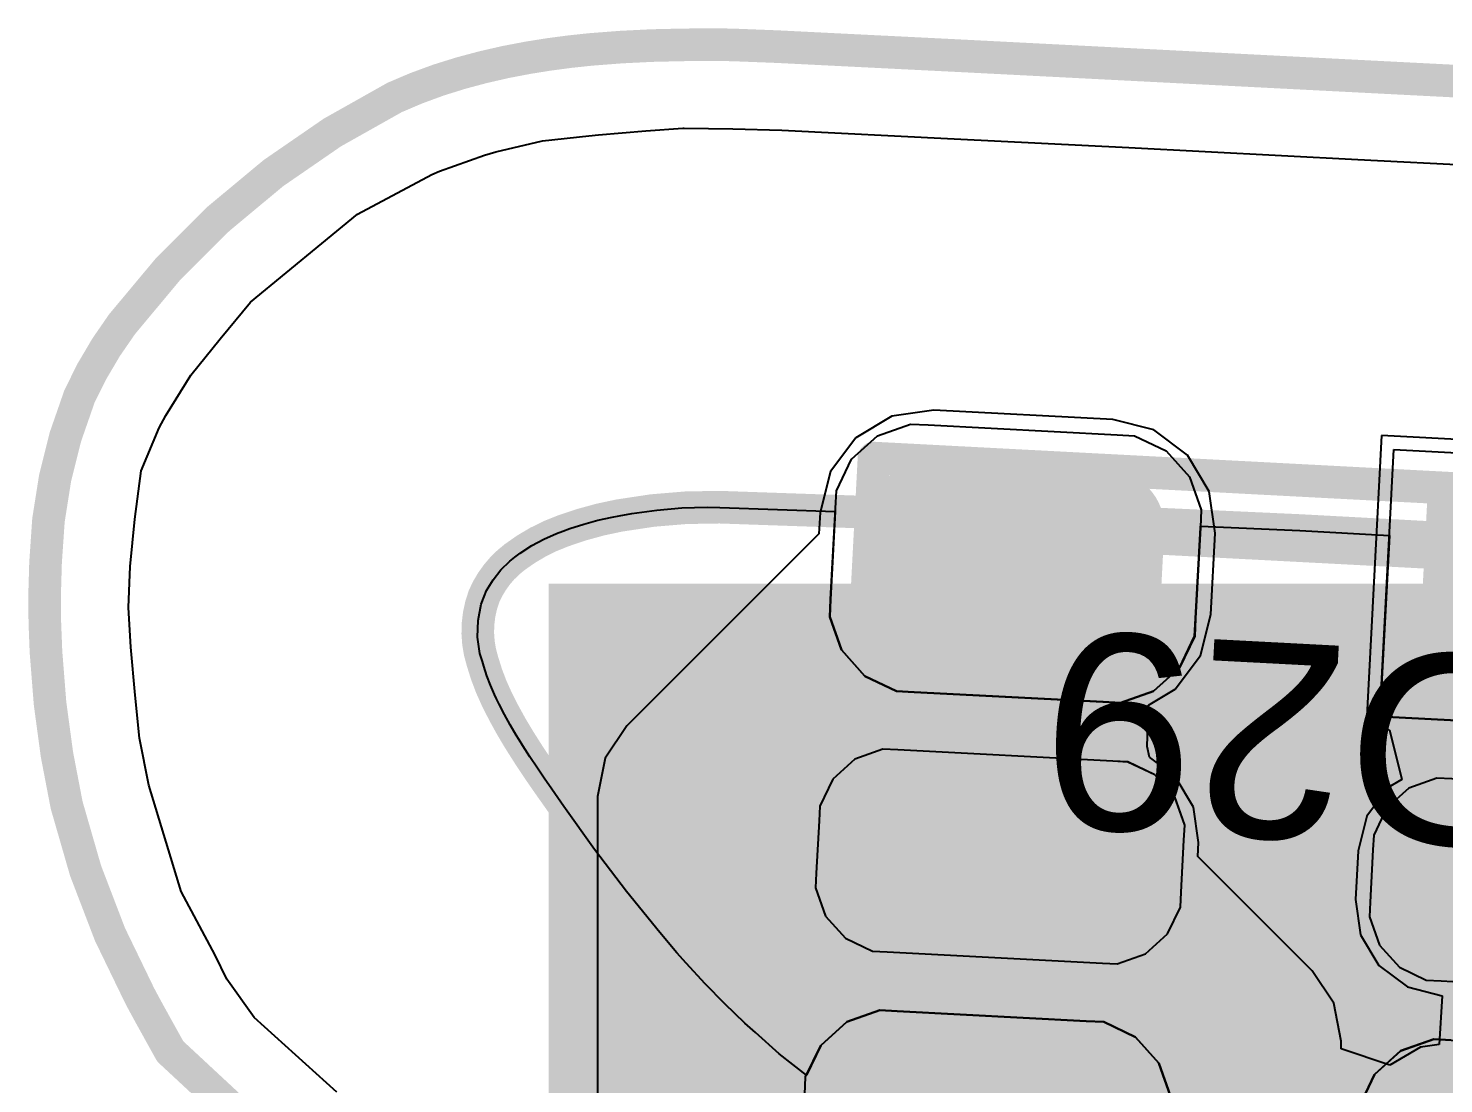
# Model space of a CAD drawing. Header units: inches. Extents: x -52 to 109, y 0 to 35.
# Drawn here: x 32.529 to 36.867, y 20.005 to 23.242 of the extents above; entities that cross this region are included whole.
import ezdxf

# ---------------------------------------------------------------- set-up
doc = ezdxf.new("R2010")
doc.units = ezdxf.units.IN
for name, color, linetype in [('Bottom Layer', 5, 'Continuous'), ('Bottom Solder', 6, 'Continuous'), ('Keep-Out Layer', 6, 'Continuous'), ('Mechanical 1', 6, 'Continuous'), ('Mechanical 4', 56, 'Continuous'), ('Top Component Outline', 56, 'Continuous'), ('Top Courtyard', 56, 'Continuous'), ('Top Layer', 1, 'Continuous'), ('Top Overlay', 2, 'Continuous'), ('Top Paste', 8, 'Continuous'), ('Top Solder', 216, 'Continuous')]:
    doc.layers.add(name, color=color, linetype=linetype)
doc.styles.add('Arial', font='', dxfattribs={"height": 0.2})
doc.styles.get('Arial').set_extended_font_data('Arial')

# ---------------------------------------------------------------- blocks, each defined once
blk = doc.blocks.new('APA_RGB_LED_2020_416')
at = {"layer": 'Top Layer'}
h = blk.add_hatch(color=1, dxfattribs=at)
edge = h.paths.add_edge_path()
edge.add_arc((-1.125, 1.025), 0.125, 90, 180)
edge.add_line((-1.25, 1.025), (-1.25, 0.775))
edge.add_arc((-1.125, 0.775), 0.125, 180, 270)
edge.add_line((-1.125, 0.65), (-0.575, 0.65))
edge.add_arc((-0.575, 0.775), 0.125, 270, 360)
edge.add_line((-0.45, 0.775), (-0.45, 1.025))
edge.add_arc((-0.575, 1.025), 0.125, 0, 90)
edge.add_line((-0.575, 1.15), (-1.125, 1.15))
h = blk.add_hatch(color=1, dxfattribs=at)
edge = h.paths.add_edge_path()
edge.add_arc((0.575, 1.025), 0.125, 90, 180)
edge.add_line((0.45, 1.025), (0.45, 0.775))
edge.add_arc((0.575, 0.775), 0.125, 180, 270)
edge.add_line((0.575, 0.65), (1.125, 0.65))
edge.add_arc((1.125, 0.775), 0.125, 270, 360)
edge.add_line((1.25, 0.775), (1.25, 1.025))
edge.add_arc((1.125, 1.025), 0.125, 0, 90)
edge.add_line((1.125, 1.15), (0.575, 1.15))
h = blk.add_hatch(color=1, dxfattribs=at)
edge = h.paths.add_edge_path()
edge.add_arc((-1.175, 0.075), 0.075, 90, 180)
edge.add_line((-1.25, 0.075), (-1.25, -0.075))
edge.add_arc((-1.175, -0.075), 0.075, 180, 270)
edge.add_line((-1.175, -0.15), (-0.525, -0.15))
edge.add_arc((-0.525, -0.075), 0.075, 270, 360)
edge.add_line((-0.45, -0.075), (-0.45, 0.075))
edge.add_arc((-0.525, 0.075), 0.075, 0, 90)
edge.add_line((-0.525, 0.15), (-1.175, 0.15))
h = blk.add_hatch(color=1, dxfattribs=at)
edge = h.paths.add_edge_path()
edge.add_arc((0.525, 0.075), 0.075, 90, 180)
edge.add_line((0.45, 0.075), (0.45, -0.075))
edge.add_arc((0.525, -0.075), 0.075, 180, 270)
edge.add_line((0.525, -0.15), (1.175, -0.15))
edge.add_arc((1.175, -0.075), 0.075, 270, 360)
edge.add_line((1.25, -0.075), (1.25, 0.075))
edge.add_arc((1.175, 0.075), 0.075, 0, 90)
edge.add_line((1.175, 0.15), (0.525, 0.15))
blk.add_hatch(color=1, dxfattribs=at).paths.add_polyline_path([(-1.25, -0.65), (-0.45, -0.65), (-0.45, -1.15), (-1.25, -1.15)])
h = blk.add_hatch(color=1, dxfattribs=at)
edge = h.paths.add_edge_path()
edge.add_arc((0.575, -0.775), 0.125, 90, 180)
edge.add_line((0.45, -0.775), (0.45, -1.025))
edge.add_arc((0.575, -1.025), 0.125, 180, 270)
edge.add_line((0.575, -1.15), (1.125, -1.15))
edge.add_arc((1.125, -1.025), 0.125, 270, 360)
edge.add_line((1.25, -1.025), (1.25, -0.775))
edge.add_arc((1.125, -0.775), 0.125, 0, 90)
edge.add_line((1.125, -0.65), (0.575, -0.65))
at = {"layer": 'Top Paste'}
h = blk.add_hatch(color=8, dxfattribs=at)
edge = h.paths.add_edge_path()
edge.add_arc((-1.125, 1.025), 0.125, 90, 180)
edge.add_line((-1.25, 1.025), (-1.25, 0.775))
edge.add_arc((-1.125, 0.775), 0.125, 180, 270)
edge.add_line((-1.125, 0.65), (-0.575, 0.65))
edge.add_arc((-0.575, 0.775), 0.125, 270, 360)
edge.add_line((-0.45, 0.775), (-0.45, 1.025))
edge.add_arc((-0.575, 1.025), 0.125, 0, 90)
edge.add_line((-0.575, 1.15), (-1.125, 1.15))
h = blk.add_hatch(color=8, dxfattribs=at)
edge = h.paths.add_edge_path()
edge.add_arc((0.575, 1.025), 0.125, 90, 180)
edge.add_line((0.45, 1.025), (0.45, 0.775))
edge.add_arc((0.575, 0.775), 0.125, 180, 270)
edge.add_line((0.575, 0.65), (1.125, 0.65))
edge.add_arc((1.125, 0.775), 0.125, 270, 360)
edge.add_line((1.25, 0.775), (1.25, 1.025))
edge.add_arc((1.125, 1.025), 0.125, 0, 90)
edge.add_line((1.125, 1.15), (0.575, 1.15))
h = blk.add_hatch(color=8, dxfattribs=at)
edge = h.paths.add_edge_path()
edge.add_arc((-1.175, 0.075), 0.075, 90, 180)
edge.add_line((-1.25, 0.075), (-1.25, -0.075))
edge.add_arc((-1.175, -0.075), 0.075, 180, 270)
edge.add_line((-1.175, -0.15), (-0.525, -0.15))
edge.add_arc((-0.525, -0.075), 0.075, 270, 360)
edge.add_line((-0.45, -0.075), (-0.45, 0.075))
edge.add_arc((-0.525, 0.075), 0.075, 0, 90)
edge.add_line((-0.525, 0.15), (-1.175, 0.15))
h = blk.add_hatch(color=8, dxfattribs=at)
edge = h.paths.add_edge_path()
edge.add_arc((0.525, 0.075), 0.075, 90, 180)
edge.add_line((0.45, 0.075), (0.45, -0.075))
edge.add_arc((0.525, -0.075), 0.075, 180, 270)
edge.add_line((0.525, -0.15), (1.175, -0.15))
edge.add_arc((1.175, -0.075), 0.075, 270, 360)
edge.add_line((1.25, -0.075), (1.25, 0.075))
edge.add_arc((1.175, 0.075), 0.075, 0, 90)
edge.add_line((1.175, 0.15), (0.525, 0.15))
blk.add_hatch(color=8, dxfattribs=at).paths.add_polyline_path([(-1.25, -0.65), (-0.45, -0.65), (-0.45, -1.15), (-1.25, -1.15)])
h = blk.add_hatch(color=8, dxfattribs=at)
edge = h.paths.add_edge_path()
edge.add_arc((0.575, -0.775), 0.125, 90, 180)
edge.add_line((0.45, -0.775), (0.45, -1.025))
edge.add_arc((0.575, -1.025), 0.125, 180, 270)
edge.add_line((0.575, -1.15), (1.125, -1.15))
edge.add_arc((1.125, -1.025), 0.125, 270, 360)
edge.add_line((1.25, -1.025), (1.25, -0.775))
edge.add_arc((1.125, -0.775), 0.125, 0, 90)
edge.add_line((1.125, -0.65), (0.575, -0.65))
at = {"layer": 'Top Solder'}
h = blk.add_hatch(color=216, dxfattribs=at)
edge = h.paths.add_edge_path()
edge.add_arc((-1.125, 1.025), 0.175, 90, 180)
edge.add_line((-1.3, 1.025), (-1.3, 0.775))
edge.add_arc((-1.125, 0.775), 0.175, 180, 270)
edge.add_line((-1.125, 0.6), (-0.575, 0.6))
edge.add_arc((-0.575, 0.775), 0.175, 270, 360)
edge.add_line((-0.4, 0.775), (-0.4, 1.025))
edge.add_arc((-0.575, 1.025), 0.175, 0, 90)
edge.add_line((-0.575, 1.2), (-1.125, 1.2))
h = blk.add_hatch(color=216, dxfattribs=at)
edge = h.paths.add_edge_path()
edge.add_arc((0.575, 1.025), 0.175, 90, 180)
edge.add_line((0.4, 1.025), (0.4, 0.775))
edge.add_arc((0.575, 0.775), 0.175, 180, 270)
edge.add_line((0.575, 0.6), (1.125, 0.6))
edge.add_arc((1.125, 0.775), 0.175, 270, 360)
edge.add_line((1.3, 0.775), (1.3, 1.025))
edge.add_arc((1.125, 1.025), 0.175, 0, 90)
edge.add_line((1.125, 1.2), (0.575, 1.2))
h = blk.add_hatch(color=216, dxfattribs=at)
edge = h.paths.add_edge_path()
edge.add_arc((-1.175, 0.075), 0.125, 90, 180)
edge.add_line((-1.3, 0.075), (-1.3, -0.075))
edge.add_arc((-1.175, -0.075), 0.125, 180, 270)
edge.add_line((-1.175, -0.2), (-0.525, -0.2))
edge.add_arc((-0.525, -0.075), 0.125, 270, 360)
edge.add_line((-0.4, -0.075), (-0.4, 0.075))
edge.add_arc((-0.525, 0.075), 0.125, 0, 90)
edge.add_line((-0.525, 0.2), (-1.175, 0.2))
h = blk.add_hatch(color=216, dxfattribs=at)
edge = h.paths.add_edge_path()
edge.add_arc((0.525, 0.075), 0.125, 90, 180)
edge.add_line((0.4, 0.075), (0.4, -0.075))
edge.add_arc((0.525, -0.075), 0.125, 180, 270)
edge.add_line((0.525, -0.2), (1.175, -0.2))
edge.add_arc((1.175, -0.075), 0.125, 270, 360)
edge.add_line((1.3, -0.075), (1.3, 0.075))
edge.add_arc((1.175, 0.075), 0.125, 0, 90)
edge.add_line((1.175, 0.2), (0.525, 0.2))
blk.add_hatch(color=216, dxfattribs=at).paths.add_polyline_path([(-1.3, -0.6), (-0.4, -0.6), (-0.4, -1.2), (-1.3, -1.2)])
h = blk.add_hatch(color=216, dxfattribs=at)
edge = h.paths.add_edge_path()
edge.add_arc((0.575, -0.775), 0.175, 90, 180)
edge.add_line((0.4, -0.775), (0.4, -1.025))
edge.add_arc((0.575, -1.025), 0.175, 180, 270)
edge.add_line((0.575, -1.2), (1.125, -1.2))
edge.add_arc((1.125, -1.025), 0.175, 270, 360)
edge.add_line((1.3, -1.025), (1.3, -0.775))
edge.add_arc((1.125, -0.775), 0.175, 0, 90)
edge.add_line((1.125, -0.6), (0.575, -0.6))
at = {"layer": 'Top Component Outline'}
for points in [[(1, 1, 0.1, 0.1, 0), (-1, 1, 0.1, 0.1, 0)], [(-1, 1, 0.1, 0.1, 0), (-1, -1, 0.1, 0.1, 0)], [(1, 1, 0.1, 0.1, 0), (1, -1, 0.1, 0.1, 0)], [(1, -1, 0.1, 0.1, 0), (-1, -1, 0.1, 0.1, 0)]]:
    blk.add_lwpolyline(points, format="xyseb", dxfattribs=at)
for points in [[(-1.025, 1, 0.05, 0.05, 1), (-0.975, 1, 0.05, 0.05, 1)], [(-1.025, 1, 0.05, 0.05, 1), (-0.975, 1, 0.05, 0.05, 1)], [(0.975, 1, 0.05, 0.05, 1), (1.025, 1, 0.05, 0.05, 1)], [(0.975, 1, 0.05, 0.05, 1), (1.025, 1, 0.05, 0.05, 1)], [(-1.025, -1, 0.05, 0.05, 1), (-0.975, -1, 0.05, 0.05, 1)], [(-1.025, -1, 0.05, 0.05, 1), (-0.975, -1, 0.05, 0.05, 1)], [(0.975, -1, 0.05, 0.05, 1), (1.025, -1, 0.05, 0.05, 1)], [(0.975, -1, 0.05, 0.05, 1), (1.025, -1, 0.05, 0.05, 1)]]:
    blk.add_lwpolyline(points, format="xyseb", close=True, dxfattribs=at)
at = {"layer": 'Top Courtyard'}
for points in [[(-1.3, 1.2, 0.1, 0.1, 0), (-1.3, -1.2, 0.1, 0.1, 0)], [(1.3, 1.2, 0.1, 0.1, 0), (-1.3, 1.2, 0.1, 0.1, 0)], [(1.3, 1.2, 0.1, 0.1, 0), (1.3, -1.2, 0.1, 0.1, 0)], [(0, 0.5, 0.1, 0.1, 0), (0, -0.5, 0.1, 0.1, 0)], [(0.5, 0, 0.1, 0.1, 0), (-0.5, 0, 0.1, 0.1, 0)], [(1.3, -1.2, 0.1, 0.1, 0), (-1.3, -1.2, 0.1, 0.1, 0)]]:
    blk.add_lwpolyline(points, format="xyseb", dxfattribs=at)
for points in [[(-1.325, 1.2, 0.05, 0.05, 1), (-1.275, 1.2, 0.05, 0.05, 1)], [(-1.325, 1.2, 0.05, 0.05, 1), (-1.275, 1.2, 0.05, 0.05, 1)], [(1.275, 1.2, 0.05, 0.05, 1), (1.325, 1.2, 0.05, 0.05, 1)], [(1.275, 1.2, 0.05, 0.05, 1), (1.325, 1.2, 0.05, 0.05, 1)], [(-0.025, 0.5, 0.05, 0.05, 1), (0.025, 0.5, 0.05, 0.05, 1)], [(-0.525, 0, 0.05, 0.05, 1), (-0.475, 0, 0.05, 0.05, 1)], [(0.475, 0, 0.05, 0.05, 1), (0.525, 0, 0.05, 0.05, 1)], [(-0.025, -0.5, 0.05, 0.05, 1), (0.025, -0.5, 0.05, 0.05, 1)], [(-1.325, -1.2, 0.05, 0.05, 1), (-1.275, -1.2, 0.05, 0.05, 1)], [(-1.325, -1.2, 0.05, 0.05, 1), (-1.275, -1.2, 0.05, 0.05, 1)], [(1.275, -1.2, 0.05, 0.05, 1), (1.325, -1.2, 0.05, 0.05, 1)], [(1.275, -1.2, 0.05, 0.05, 1), (1.325, -1.2, 0.05, 0.05, 1)]]:
    blk.add_lwpolyline(points, format="xyseb", close=True, dxfattribs=at)
at = {"layer": 'Top Overlay'}
for p, q in [((-1.2929, 1.2689), (-1.1937, 1.31)), ((-1.1937, 1.31), (-1.14, 1.31)), ((-1.14, 1.31), (-1.14, 1.31)), ((-1.14, 1.31), (-0.56, 1.31)), ((-0.56, 1.31), (-0.5063, 1.31)), ((-0.5063, 1.31), (-0.4071, 1.2689)), ((0.4071, 1.2689), (0.5063, 1.31)), ((0.5063, 1.31), (0.56, 1.31)), ((0.56, 1.31), (0.56, 1.31)), ((0.56, 1.31), (1.14, 1.31)), ((1.14, 1.31), (1.1937, 1.31)), ((1.1937, 1.31), (1.2929, 1.2689)), ((-1.3689, 1.1929), (-1.2929, 1.2689)), ((-0.4071, 1.2689), (-0.3311, 1.1929)), ((0.3311, 1.1929), (0.4071, 1.2689)), ((1.2929, 1.2689), (1.3689, 1.1929)), ((-1.41, 1.0937), (-1.3689, 1.1929)), ((-0.3311, 1.1929), (-0.29, 1.0937)), ((0.29, 1.0937), (0.3311, 1.1929)), ((1.3689, 1.1929), (1.41, 1.0937)), ((-1.41, 1.04), (-1.41, 1.0937)), ((-0.29, 1.0937), (-0.29, 1.04)), ((0.29, 1.04), (0.29, 1.0937)), ((1.41, 1.0937), (1.41, 1.04)), ((-1.41, 0.76), (-1.41, 1.04)), ((-0.29, 1.04), (-0.29, 1.04)), ((-0.29, 1.04), (-0.29, 0.76)), ((0.29, 0.76), (0.29, 1.04)), ((1.41, 1.04), (1.41, 1.04)), ((1.41, 1.04), (1.41, 0.76)), ((-1.41, 0.76), (-1.41, 0.76)), ((-1.41, 0.7063), (-1.41, 0.76)), ((-0.29, 0.76), (-0.29, 0.7063)), ((0.29, 0.76), (0.29, 0.76)), ((0.29, 0.7063), (0.29, 0.76)), ((1.41, 0.76), (1.41, 0.7063)), ((-1.3689, 0.6071), (-1.41, 0.7063)), ((-0.29, 0.7063), (-0.3311, 0.6071)), ((0.3311, 0.6071), (0.29, 0.7063)), ((1.41, 0.7063), (1.3689, 0.6071)), ((-1.2929, 0.5311), (-1.3689, 0.6071)), ((-0.3311, 0.6071), (-0.4071, 0.5311)), ((0.4071, 0.5311), (0.3311, 0.6071)), ((1.3689, 0.6071), (1.2929, 0.5311)), ((-1.1937, 0.49), (-1.2929, 0.5311)), ((-0.4071, 0.5311), (-0.5063, 0.49)), ((0.5063, 0.49), (0.4071, 0.5311)), ((1.2929, 0.5311), (1.1937, 0.49)), ((-1.14, 0.49), (-1.1937, 0.49)), ((-0.56, 0.49), (-1.14, 0.49)), ((-0.5063, 0.49), (-0.56, 0.49)), ((-0.56, 0.49), (-0.56, 0.49)), ((0.56, 0.49), (0.5063, 0.49)), ((1.14, 0.49), (0.56, 0.49)), ((1.1937, 0.49), (1.14, 0.49)), ((1.14, 0.49), (1.14, 0.49)), ((-1.2258, 0.31), (-1.3103, 0.275)), ((-1.18, 0.31), (-1.2258, 0.31)), ((-0.52, 0.31), (-1.18, 0.31)), ((-0.4742, 0.31), (-0.52, 0.31)), ((-0.52, 0.31), (-0.52, 0.31)), ((-0.3897, 0.275), (-0.4742, 0.31)), ((0.4743, 0.31), (0.3897, 0.275)), ((0.52, 0.31), (0.4743, 0.31)), ((1.18, 0.31), (0.52, 0.31)), ((1.2258, 0.31), (1.18, 0.31)), ((1.18, 0.31), (1.18, 0.31)), ((1.3103, 0.275), (1.2258, 0.31)), ((-1.3103, 0.275), (-1.375, 0.2103)), ((-0.325, 0.2103), (-0.3897, 0.275)), ((0.3897, 0.275), (0.325, 0.2103)), ((1.375, 0.2103), (1.3103, 0.275)), ((-1.375, 0.2103), (-1.41, 0.1258)), ((-0.29, 0.1258), (-0.325, 0.2103)), ((0.325, 0.2103), (0.29, 0.1258)), ((1.41, 0.1258), (1.375, 0.2103)), ((-1.41, 0.1258), (-1.41, 0.08)), ((-0.29, 0.08), (-0.29, 0.1258)), ((0.29, 0.1258), (0.29, 0.08)), ((1.41, 0.08), (1.41, 0.1258)), ((-1.41, 0.08), (-1.41, -0.08)), ((-1.41, 0.08), (-1.41, 0.08)), ((-0.29, -0.08), (-0.29, 0.08)), ((0.29, 0.08), (0.29, -0.08)), ((0.29, 0.08), (0.29, 0.08)), ((1.41, -0.08), (1.41, 0.08)), ((-1.41, -0.08), (-1.41, -0.1257)), ((-0.29, -0.1257), (-0.29, -0.08)), ((-0.29, -0.08), (-0.29, -0.08)), ((0.29, -0.08), (0.29, -0.1257)), ((1.41, -0.1257), (1.41, -0.08)), ((1.41, -0.08), (1.41, -0.08)), ((-1.41, -0.1257), (-1.375, -0.2103)), ((-0.325, -0.2103), (-0.29, -0.1257)), ((0.29, -0.1257), (0.325, -0.2103)), ((1.375, -0.2103), (1.41, -0.1257)), ((-1.375, -0.2103), (-1.3103, -0.275)), ((-0.3897, -0.275), (-0.325, -0.2103)), ((0.325, -0.2103), (0.3897, -0.275)), ((1.3103, -0.275), (1.375, -0.2103)), ((-1.3103, -0.275), (-1.2258, -0.31)), ((-0.4742, -0.31), (-0.3897, -0.275)), ((0.3897, -0.275), (0.4742, -0.31)), ((1.2258, -0.31), (1.3103, -0.275)), ((-1.2258, -0.31), (-1.18, -0.31)), ((-1.18, -0.31), (-1.18, -0.31)), ((-1.18, -0.31), (-0.52, -0.31)), ((-0.52, -0.31), (-0.4742, -0.31)), ((0.4742, -0.31), (0.52, -0.31)), ((0.52, -0.31), (0.52, -0.31)), ((0.52, -0.31), (1.18, -0.31)), ((1.18, -0.31), (1.2258, -0.31)), ((-1.41, -1.31), (-1.41, -0.49)), ((-1.41, -0.49), (-0.29, -0.49)), ((-0.29, -0.49), (-0.29, -1.31)), ((0.4071, -0.5311), (0.5063, -0.49)), ((0.5063, -0.49), (0.56, -0.49)), ((0.56, -0.49), (0.56, -0.49)), ((0.56, -0.49), (1.14, -0.49)), ((1.14, -0.49), (1.1937, -0.49)), ((1.1937, -0.49), (1.2929, -0.5311)), ((0.3311, -0.6071), (0.4071, -0.5311)), ((1.2929, -0.5311), (1.3689, -0.6071)), ((0.29, -0.7063), (0.3311, -0.6071)), ((1.3689, -0.6071), (1.41, -0.7063)), ((0.29, -0.76), (0.29, -0.7063)), ((1.41, -0.7063), (1.41, -0.76)), ((0.29, -1.04), (0.29, -0.76)), ((1.41, -0.76), (1.41, -0.76)), ((1.41, -0.76), (1.41, -1.04)), ((0.29, -1.04), (0.29, -1.04)), ((0.29, -1.0937), (0.29, -1.04)), ((1.41, -1.04), (1.41, -1.0937)), ((0.3311, -1.1929), (0.29, -1.0937)), ((1.41, -1.0937), (1.3689, -1.1929)), ((0.4071, -1.2689), (0.3311, -1.1929)), ((1.3689, -1.1929), (1.2929, -1.2689)), ((0.5063, -1.31), (0.4071, -1.2689)), ((1.2929, -1.2689), (1.1937, -1.31)), ((-0.29, -1.31), (-1.41, -1.31)), ((0.56, -1.31), (0.5063, -1.31)), ((1.14, -1.31), (0.56, -1.31)), ((1.1937, -1.31), (1.14, -1.31)), ((1.14, -1.31), (1.14, -1.31))]:
    blk.add_line(p, q, dxfattribs=at)
at = {"layer": 'Top Courtyard', "style": 'Arial'}
blk.add_text('D29', height=0.6, dxfattribs=at).set_placement((-0.8, -0.7))

msp = doc.modelspace()

# ---------------------------------------------------------------- hatches: boundary and pattern name
at = {"layer": 'Bottom Layer'}
msp.add_hatch(color=5, dxfattribs=at).paths.add_polyline_path([(34.1741, 21.4887), (58.1741, 21.4887), (58.1741, 16.4887), (34.1741, 16.4887)])
h = msp.add_hatch(color=5, dxfattribs=at)
edge = h.paths.add_edge_path()
edge.add_arc((35.4604, 19.8033), 0.3, 0, 360)
at = {"layer": 'Bottom Solder'}
msp.add_hatch(color=6, dxfattribs=at).paths.add_polyline_path([(34.1241, 21.5387), (58.2241, 21.5387), (58.2241, 16.4387), (34.1241, 16.4387)])
at = {"layer": 'Top Layer'}
h = msp.add_hatch(color=1, dxfattribs=at)
edge = h.paths.add_edge_path()
edge.add_arc((35.4604, 19.8033), 0.3, 0, 360)

# ---------------------------------------------------------------- linework, layer by layer
at = {"layer": 'Keep-Out Layer'}
for points in [[(34.0607, 23.1515, 0.1, 0.1, -0.019437), (34.2519, 23.1769, 0.1, 0.1, 0)], [(34.2519, 23.1769, 0.1, 0.1, -0.020362), (34.5323, 23.1909, 0.1, 0.1, 0)], [(34.5323, 23.1909, 0.1, 0.1, 0), (34.6121, 23.1918, 0.1, 0.1, 0)], [(34.6121, 23.1918, 0.1, 0.1, -0.007744), (34.6964, 23.1905, 0.1, 0.1, 0)], [(34.6964, 23.1905, 0.1, 0.1, 0), (34.8255, 23.1855, 0.1, 0.1, 0)], [(34.8255, 23.1855, 0.1, 0.1, 0), (35.3794, 23.1578, 0.1, 0.1, 0)], [(33.8556, 23.1046, 0.1, 0.1, -0.027042), (34.0607, 23.1515, 0.1, 0.1, 0)], [(35.3794, 23.1578, 0.1, 0.1, 0), (35.915, 23.1304, 0.1, 0.1, 0)], [(35.915, 23.1304, 0.1, 0.1, 0), (36.6164, 23.0944, 0.1, 0.1, 0)], [(33.6518, 23.0297, 0.1, 0.1, -0.037648), (33.8556, 23.1046, 0.1, 0.1, 0)], [(36.6164, 23.0944, 0.1, 0.1, 0), (38.6098, 22.9923, 0.1, 0.1, 0)], [(32.8165, 22.3346, 0.1, 0.1, -0.113744), (33.6518, 23.0297, 0.1, 0.1, 0)], [(32.6859, 22.1131, 0.1, 0.1, -0.053524), (32.8165, 22.3346, 0.1, 0.1, 0)], [(32.5819, 21.603, 0.1, 0.1, -0.088885), (32.6859, 22.1131, 0.1, 0.1, 0)], [(32.5832, 21.3295, 0.1, 0.1, -0.025535), (32.5819, 21.603, 0.1, 0.1, 0)], [(32.6466, 20.8596, 0.1, 0.1, -0.04153), (32.5832, 21.3295, 0.1, 0.1, 0)], [(32.8704, 20.2751, 0.1, 0.1, -0.06382), (32.6466, 20.8596, 0.1, 0.1, 0)], [(32.9113, 20.1998, 0.1, 0.1, -0.005248), (32.8704, 20.2751, 0.1, 0.1, 0)], [(32.9113, 20.1998, 0.1, 0.1, 0), (32.9526, 20.1252, 0.1, 0.1, 0)], [(32.9526, 20.1252, 0.1, 0.1, 0), (32.9607, 20.1107, 0.1, 0.1, 0)], [(32.9607, 20.1107, 0.1, 0.1, 0), (32.9636, 20.1054, 0.1, 0.1, 0)], [(32.9636, 20.1054, 0.1, 0.1, -0.023621), (32.964, 20.1046, 0.1, 0.1, 0)], [(32.964, 20.1046, 0.1, 0.1, -0.027167), (33.5999, 19.4687, 0.1, 0.1, 0)]]:
    msp.add_lwpolyline(points, format="xyseb", dxfattribs=at)
for points in [[(34.2269, 23.1769, 0.05, 0.05, 1), (34.2769, 23.1769, 0.05, 0.05, 1)], [(34.2269, 23.1769, 0.05, 0.05, 1), (34.2769, 23.1769, 0.05, 0.05, 1)], [(34.5073, 23.1909, 0.05, 0.05, 1), (34.5573, 23.1909, 0.05, 0.05, 1)], [(34.5073, 23.1909, 0.05, 0.05, 1), (34.5573, 23.1909, 0.05, 0.05, 1)], [(34.5871, 23.1918, 0.05, 0.05, 1), (34.6371, 23.1918, 0.05, 0.05, 1)], [(34.5871, 23.1918, 0.05, 0.05, 1), (34.6371, 23.1918, 0.05, 0.05, 1)], [(34.6714, 23.1905, 0.05, 0.05, 1), (34.7214, 23.1905, 0.05, 0.05, 1)], [(34.6714, 23.1905, 0.05, 0.05, 1), (34.7214, 23.1905, 0.05, 0.05, 1)], [(34.8005, 23.1855, 0.05, 0.05, 1), (34.8505, 23.1855, 0.05, 0.05, 1)], [(34.8005, 23.1855, 0.05, 0.05, 1), (34.8505, 23.1855, 0.05, 0.05, 1)], [(34.0357, 23.1515, 0.05, 0.05, 1), (34.0857, 23.1515, 0.05, 0.05, 1)], [(34.0357, 23.1515, 0.05, 0.05, 1), (34.0857, 23.1515, 0.05, 0.05, 1)], [(35.3544, 23.1578, 0.05, 0.05, 1), (35.4044, 23.1578, 0.05, 0.05, 1)], [(35.3544, 23.1578, 0.05, 0.05, 1), (35.4044, 23.1578, 0.05, 0.05, 1)], [(35.89, 23.1304, 0.05, 0.05, 1), (35.94, 23.1304, 0.05, 0.05, 1)], [(35.89, 23.1304, 0.05, 0.05, 1), (35.94, 23.1304, 0.05, 0.05, 1)], [(33.8306, 23.1046, 0.05, 0.05, 1), (33.8805, 23.1046, 0.05, 0.05, 1)], [(33.8306, 23.1046, 0.05, 0.05, 1), (33.8805, 23.1046, 0.05, 0.05, 1)], [(36.5914, 23.0944, 0.05, 0.05, 1), (36.6414, 23.0944, 0.05, 0.05, 1)], [(36.5914, 23.0944, 0.05, 0.05, 1), (36.6414, 23.0944, 0.05, 0.05, 1)], [(33.6268, 23.0297, 0.05, 0.05, 1), (33.6768, 23.0297, 0.05, 0.05, 1)], [(33.6268, 23.0297, 0.05, 0.05, 1), (33.6768, 23.0297, 0.05, 0.05, 1)], [(32.7915, 22.3346, 0.05, 0.05, 1), (32.8415, 22.3346, 0.05, 0.05, 1)], [(32.7915, 22.3346, 0.05, 0.05, 1), (32.8415, 22.3346, 0.05, 0.05, 1)], [(32.6609, 22.1131, 0.05, 0.05, 1), (32.7109, 22.1131, 0.05, 0.05, 1)], [(32.6609, 22.1131, 0.05, 0.05, 1), (32.7109, 22.1131, 0.05, 0.05, 1)], [(32.5569, 21.603, 0.05, 0.05, 1), (32.6069, 21.603, 0.05, 0.05, 1)], [(32.5569, 21.603, 0.05, 0.05, 1), (32.6069, 21.603, 0.05, 0.05, 1)], [(32.5582, 21.3295, 0.05, 0.05, 1), (32.6082, 21.3295, 0.05, 0.05, 1)], [(32.5582, 21.3295, 0.05, 0.05, 1), (32.6082, 21.3295, 0.05, 0.05, 1)], [(32.6216, 20.8596, 0.05, 0.05, 1), (32.6716, 20.8596, 0.05, 0.05, 1)], [(32.6216, 20.8596, 0.05, 0.05, 1), (32.6716, 20.8596, 0.05, 0.05, 1)], [(32.8454, 20.2751, 0.05, 0.05, 1), (32.8954, 20.2751, 0.05, 0.05, 1)], [(32.8454, 20.2751, 0.05, 0.05, 1), (32.8954, 20.2751, 0.05, 0.05, 1)], [(32.8863, 20.1998, 0.05, 0.05, 1), (32.9363, 20.1998, 0.05, 0.05, 1)], [(32.8863, 20.1998, 0.05, 0.05, 1), (32.9363, 20.1998, 0.05, 0.05, 1)], [(32.9276, 20.1252, 0.05, 0.05, 1), (32.9776, 20.1252, 0.05, 0.05, 1)], [(32.9276, 20.1252, 0.05, 0.05, 1), (32.9776, 20.1252, 0.05, 0.05, 1)], [(32.9357, 20.1107, 0.05, 0.05, 1), (32.9857, 20.1107, 0.05, 0.05, 1)], [(32.9357, 20.1107, 0.05, 0.05, 1), (32.9857, 20.1107, 0.05, 0.05, 1)], [(32.9386, 20.1054, 0.05, 0.05, 1), (32.9886, 20.1054, 0.05, 0.05, 1)], [(32.9386, 20.1054, 0.05, 0.05, 1), (32.9886, 20.1054, 0.05, 0.05, 1)], [(32.939, 20.1046, 0.05, 0.05, 1), (32.989, 20.1046, 0.05, 0.05, 1)], [(32.939, 20.1046, 0.05, 0.05, 1), (32.989, 20.1046, 0.05, 0.05, 1)]]:
    msp.add_lwpolyline(points, format="xyseb", close=True, dxfattribs=at)
at = {"layer": 'Mechanical 1'}
for points in [[(35.9531, 20.8246, 0.1, 0.1, -0.303346), (36.3564, 21.094, 0.1, 0.1, 0)], [(36.3564, 21.094, 0.1, 0.1, -0.198913), (36.665, 20.9662, 0.1, 0.1, 0)], [(36.665, 20.9662, 0.1, 0.1, -0.198912), (36.7928, 20.6575, 0.1, 0.1, 0)], [(36.0477, 20.3489, 0.1, 0.1, -0.303346), (35.9531, 20.8246, 0.1, 0.1, 0)], [(36.7928, 20.6575, 0.1, 0.1, -0.303348), (36.5234, 20.2543, 0.1, 0.1, 0)], [(36.5234, 20.2543, 0.1, 0.1, -0.303347), (36.0477, 20.3489, 0.1, 0.1, 0)]]:
    msp.add_lwpolyline(points, format="xyseb", dxfattribs=at)
for points in [[(36.3314, 21.094, 0.05, 0.05, 1), (36.3814, 21.094, 0.05, 0.05, 1)], [(36.3314, 21.094, 0.05, 0.05, 1), (36.3814, 21.094, 0.05, 0.05, 1)], [(36.64, 20.9662, 0.05, 0.05, 1), (36.69, 20.9662, 0.05, 0.05, 1)], [(36.64, 20.9662, 0.05, 0.05, 1), (36.69, 20.9662, 0.05, 0.05, 1)], [(35.9281, 20.8246, 0.05, 0.05, 1), (35.9781, 20.8246, 0.05, 0.05, 1)], [(35.9281, 20.8246, 0.05, 0.05, 1), (35.9781, 20.8246, 0.05, 0.05, 1)], [(36.7678, 20.6575, 0.05, 0.05, 1), (36.8178, 20.6575, 0.05, 0.05, 1)], [(36.7678, 20.6575, 0.05, 0.05, 1), (36.8178, 20.6575, 0.05, 0.05, 1)], [(36.0227, 20.3489, 0.05, 0.05, 1), (36.0727, 20.3489, 0.05, 0.05, 1)], [(36.0227, 20.3489, 0.05, 0.05, 1), (36.0727, 20.3489, 0.05, 0.05, 1)], [(36.4984, 20.2543, 0.05, 0.05, 1), (36.5484, 20.2543, 0.05, 0.05, 1)], [(36.4984, 20.2543, 0.05, 0.05, 1), (36.5484, 20.2543, 0.05, 0.05, 1)]]:
    msp.add_lwpolyline(points, format="xyseb", close=True, dxfattribs=at)
at = {"layer": 'Mechanical 4'}
for points in [[(34.0607, 23.1515, 0.1, 0.1, -0.019437), (34.2519, 23.1769, 0.1, 0.1, 0)], [(34.2519, 23.1769, 0.1, 0.1, -0.020362), (34.5323, 23.1909, 0.1, 0.1, 0)], [(34.5323, 23.1909, 0.1, 0.1, 0), (34.6121, 23.1918, 0.1, 0.1, 0)], [(34.6121, 23.1918, 0.1, 0.1, -0.007744), (34.6964, 23.1905, 0.1, 0.1, 0)], [(34.6964, 23.1905, 0.1, 0.1, 0), (34.8255, 23.1855, 0.1, 0.1, 0)], [(34.8255, 23.1855, 0.1, 0.1, 0), (35.3794, 23.1578, 0.1, 0.1, 0)], [(33.8556, 23.1046, 0.1, 0.1, -0.027042), (34.0607, 23.1515, 0.1, 0.1, 0)], [(35.3794, 23.1578, 0.1, 0.1, 0), (35.915, 23.1304, 0.1, 0.1, 0)], [(35.915, 23.1304, 0.1, 0.1, 0), (36.6164, 23.0944, 0.1, 0.1, 0)], [(33.6518, 23.0297, 0.1, 0.1, -0.037648), (33.8556, 23.1046, 0.1, 0.1, 0)], [(36.6164, 23.0944, 0.1, 0.1, 0), (38.6098, 22.9923, 0.1, 0.1, 0)], [(32.8165, 22.3346, 0.1, 0.1, -0.113744), (33.6518, 23.0297, 0.1, 0.1, 0)], [(32.6859, 22.1131, 0.1, 0.1, -0.053524), (32.8165, 22.3346, 0.1, 0.1, 0)], [(32.5819, 21.603, 0.1, 0.1, -0.088885), (32.6859, 22.1131, 0.1, 0.1, 0)], [(34.3399, 21.7476, 0.1, 0.1, -0.050166), (34.6481, 21.7733, 0.1, 0.1, 0)], [(34.6481, 21.7733, 0.1, 0.1, 0), (35.5215, 21.7431, 0.1, 0.1, 0)], [(34.1674, 21.7003, 0.1, 0.1, -0.043294), (34.3399, 21.7476, 0.1, 0.1, 0)], [(35.5215, 21.7431, 0.1, 0.1, 0), (36.4261, 21.7017, 0.1, 0.1, 0)], [(34.02, 21.6203, 0.1, 0.1, -0.075705), (34.1674, 21.7003, 0.1, 0.1, 0)], [(36.4261, 21.7017, 0.1, 0.1, 0), (37.3506, 21.652, 0.1, 0.1, 0)], [(32.5832, 21.3295, 0.1, 0.1, -0.025535), (32.5819, 21.603, 0.1, 0.1, 0)], [(33.9258, 21.5, 0.1, 0.1, -0.131042), (34.02, 21.6203, 0.1, 0.1, 0)], [(33.921, 21.3005, 0.1, 0.1, -0.168431), (33.9258, 21.5, 0.1, 0.1, 0)], [(32.6466, 20.8596, 0.1, 0.1, -0.04153), (32.5832, 21.3295, 0.1, 0.1, 0)], [(33.9647, 21.1852, 0.1, 0.1, -0.044618), (33.921, 21.3005, 0.1, 0.1, 0)], [(34.034, 21.0593, 0.1, 0.1, -0.026846), (33.9647, 21.1853, 0.1, 0.1, 0)], [(34.1249, 20.9222, 0.1, 0.1, -0.015494), (34.034, 21.0593, 0.1, 0.1, 0)], [(34.5174, 20.4073, 0.1, 0.1, -0.027124), (34.1249, 20.9222, 0.1, 0.1, 0)], [(32.8704, 20.2751, 0.1, 0.1, -0.06382), (32.6466, 20.8596, 0.1, 0.1, 0)], [(34.7581, 20.1626, 0.1, 0.1, -0.02954), (34.5174, 20.4073, 0.1, 0.1, 0)], [(32.9113, 20.1998, 0.1, 0.1, -0.005248), (32.8704, 20.2751, 0.1, 0.1, 0)], [(32.9113, 20.1998, 0.1, 0.1, 0), (32.9526, 20.1252, 0.1, 0.1, 0)], [(32.9526, 20.1252, 0.1, 0.1, 0), (32.9607, 20.1107, 0.1, 0.1, 0)], [(35.4075, 19.7333, 0.1, 0.1, -0.073758), (34.7581, 20.1626, 0.1, 0.1, 0)], [(32.9607, 20.1107, 0.1, 0.1, 0), (32.9636, 20.1054, 0.1, 0.1, 0)], [(32.9636, 20.1054, 0.1, 0.1, -0.023621), (32.964, 20.1046, 0.1, 0.1, 0)], [(32.964, 20.1046, 0.1, 0.1, -0.027167), (33.5999, 19.4687, 0.1, 0.1, 0)]]:
    msp.add_lwpolyline(points, format="xyseb", dxfattribs=at)
for points in [[(34.2269, 23.1769, 0.05, 0.05, 1), (34.2769, 23.1769, 0.05, 0.05, 1)], [(34.2269, 23.1769, 0.05, 0.05, 1), (34.2769, 23.1769, 0.05, 0.05, 1)], [(34.5073, 23.1909, 0.05, 0.05, 1), (34.5573, 23.1909, 0.05, 0.05, 1)], [(34.5073, 23.1909, 0.05, 0.05, 1), (34.5573, 23.1909, 0.05, 0.05, 1)], [(34.5871, 23.1918, 0.05, 0.05, 1), (34.6371, 23.1918, 0.05, 0.05, 1)], [(34.5871, 23.1918, 0.05, 0.05, 1), (34.6371, 23.1918, 0.05, 0.05, 1)], [(34.6714, 23.1905, 0.05, 0.05, 1), (34.7214, 23.1905, 0.05, 0.05, 1)], [(34.6714, 23.1905, 0.05, 0.05, 1), (34.7214, 23.1905, 0.05, 0.05, 1)], [(34.8005, 23.1855, 0.05, 0.05, 1), (34.8505, 23.1855, 0.05, 0.05, 1)], [(34.8005, 23.1855, 0.05, 0.05, 1), (34.8505, 23.1855, 0.05, 0.05, 1)], [(34.0357, 23.1515, 0.05, 0.05, 1), (34.0857, 23.1515, 0.05, 0.05, 1)], [(34.0357, 23.1515, 0.05, 0.05, 1), (34.0857, 23.1515, 0.05, 0.05, 1)], [(35.3544, 23.1578, 0.05, 0.05, 1), (35.4044, 23.1578, 0.05, 0.05, 1)], [(35.3544, 23.1578, 0.05, 0.05, 1), (35.4044, 23.1578, 0.05, 0.05, 1)], [(35.89, 23.1304, 0.05, 0.05, 1), (35.94, 23.1304, 0.05, 0.05, 1)], [(35.89, 23.1304, 0.05, 0.05, 1), (35.94, 23.1304, 0.05, 0.05, 1)], [(33.8306, 23.1046, 0.05, 0.05, 1), (33.8805, 23.1046, 0.05, 0.05, 1)], [(33.8306, 23.1046, 0.05, 0.05, 1), (33.8805, 23.1046, 0.05, 0.05, 1)], [(36.5914, 23.0944, 0.05, 0.05, 1), (36.6414, 23.0944, 0.05, 0.05, 1)], [(36.5914, 23.0944, 0.05, 0.05, 1), (36.6414, 23.0944, 0.05, 0.05, 1)], [(33.6268, 23.0297, 0.05, 0.05, 1), (33.6768, 23.0297, 0.05, 0.05, 1)], [(33.6268, 23.0297, 0.05, 0.05, 1), (33.6768, 23.0297, 0.05, 0.05, 1)], [(32.7915, 22.3346, 0.05, 0.05, 1), (32.8415, 22.3346, 0.05, 0.05, 1)], [(32.7915, 22.3346, 0.05, 0.05, 1), (32.8415, 22.3346, 0.05, 0.05, 1)], [(32.6609, 22.1131, 0.05, 0.05, 1), (32.7109, 22.1131, 0.05, 0.05, 1)], [(32.6609, 22.1131, 0.05, 0.05, 1), (32.7109, 22.1131, 0.05, 0.05, 1)], [(34.6231, 21.7733, 0.05, 0.05, 1), (34.6731, 21.7733, 0.05, 0.05, 1)], [(34.6231, 21.7733, 0.05, 0.05, 1), (34.6731, 21.7733, 0.05, 0.05, 1)], [(34.3149, 21.7476, 0.05, 0.05, 1), (34.3649, 21.7476, 0.05, 0.05, 1)], [(34.3149, 21.7476, 0.05, 0.05, 1), (34.3649, 21.7476, 0.05, 0.05, 1)], [(35.4965, 21.7431, 0.05, 0.05, 1), (35.5465, 21.7431, 0.05, 0.05, 1)], [(35.4965, 21.7431, 0.05, 0.05, 1), (35.5465, 21.7431, 0.05, 0.05, 1)], [(34.1424, 21.7003, 0.05, 0.05, 1), (34.1924, 21.7003, 0.05, 0.05, 1)], [(34.1424, 21.7003, 0.05, 0.05, 1), (34.1924, 21.7003, 0.05, 0.05, 1)], [(36.4011, 21.7017, 0.05, 0.05, 1), (36.4511, 21.7017, 0.05, 0.05, 1)], [(36.4011, 21.7017, 0.05, 0.05, 1), (36.4511, 21.7017, 0.05, 0.05, 1)], [(32.5569, 21.603, 0.05, 0.05, 1), (32.6069, 21.603, 0.05, 0.05, 1)], [(32.5569, 21.603, 0.05, 0.05, 1), (32.6069, 21.603, 0.05, 0.05, 1)], [(33.995, 21.6203, 0.05, 0.05, 1), (34.045, 21.6203, 0.05, 0.05, 1)], [(33.995, 21.6203, 0.05, 0.05, 1), (34.045, 21.6203, 0.05, 0.05, 1)], [(33.9008, 21.5, 0.05, 0.05, 1), (33.9508, 21.5, 0.05, 0.05, 1)], [(33.9008, 21.5, 0.05, 0.05, 1), (33.9508, 21.5, 0.05, 0.05, 1)], [(32.5582, 21.3295, 0.05, 0.05, 1), (32.6082, 21.3295, 0.05, 0.05, 1)], [(32.5582, 21.3295, 0.05, 0.05, 1), (32.6082, 21.3295, 0.05, 0.05, 1)], [(33.896, 21.3005, 0.05, 0.05, 1), (33.946, 21.3005, 0.05, 0.05, 1)], [(33.896, 21.3005, 0.05, 0.05, 1), (33.946, 21.3005, 0.05, 0.05, 1)], [(33.9397, 21.1853, 0.05, 0.05, 1), (33.9897, 21.1853, 0.05, 0.05, 1)], [(33.9397, 21.1852, 0.05, 0.05, 1), (33.9897, 21.1852, 0.05, 0.05, 1)], [(34.009, 21.0593, 0.05, 0.05, 1), (34.059, 21.0593, 0.05, 0.05, 1)], [(34.009, 21.0593, 0.05, 0.05, 1), (34.059, 21.0593, 0.05, 0.05, 1)], [(34.0999, 20.9222, 0.05, 0.05, 1), (34.1499, 20.9222, 0.05, 0.05, 1)], [(34.0999, 20.9222, 0.05, 0.05, 1), (34.1499, 20.9222, 0.05, 0.05, 1)], [(32.6216, 20.8596, 0.05, 0.05, 1), (32.6716, 20.8596, 0.05, 0.05, 1)], [(32.6216, 20.8596, 0.05, 0.05, 1), (32.6716, 20.8596, 0.05, 0.05, 1)], [(34.4924, 20.4073, 0.05, 0.05, 1), (34.5424, 20.4073, 0.05, 0.05, 1)], [(34.4924, 20.4073, 0.05, 0.05, 1), (34.5424, 20.4073, 0.05, 0.05, 1)], [(32.8454, 20.2751, 0.05, 0.05, 1), (32.8954, 20.2751, 0.05, 0.05, 1)], [(32.8454, 20.2751, 0.05, 0.05, 1), (32.8954, 20.2751, 0.05, 0.05, 1)], [(32.8863, 20.1998, 0.05, 0.05, 1), (32.9363, 20.1998, 0.05, 0.05, 1)], [(32.8863, 20.1998, 0.05, 0.05, 1), (32.9363, 20.1998, 0.05, 0.05, 1)], [(32.9276, 20.1252, 0.05, 0.05, 1), (32.9776, 20.1252, 0.05, 0.05, 1)], [(32.9276, 20.1252, 0.05, 0.05, 1), (32.9776, 20.1252, 0.05, 0.05, 1)], [(34.7331, 20.1626, 0.05, 0.05, 1), (34.7831, 20.1626, 0.05, 0.05, 1)], [(34.7331, 20.1626, 0.05, 0.05, 1), (34.7831, 20.1626, 0.05, 0.05, 1)], [(32.9357, 20.1107, 0.05, 0.05, 1), (32.9857, 20.1107, 0.05, 0.05, 1)], [(32.9357, 20.1107, 0.05, 0.05, 1), (32.9857, 20.1107, 0.05, 0.05, 1)], [(32.9386, 20.1054, 0.05, 0.05, 1), (32.9886, 20.1054, 0.05, 0.05, 1)], [(32.9386, 20.1054, 0.05, 0.05, 1), (32.9886, 20.1054, 0.05, 0.05, 1)], [(32.939, 20.1046, 0.05, 0.05, 1), (32.989, 20.1046, 0.05, 0.05, 1)], [(32.939, 20.1046, 0.05, 0.05, 1), (32.989, 20.1046, 0.05, 0.05, 1)]]:
    msp.add_lwpolyline(points, format="xyseb", close=True, dxfattribs=at)
at = {"layer": 'Top Layer'}
for p, q in [((34.1045, 22.8969), (34.2467, 22.9122)), ((34.2467, 22.9122), (34.2764, 22.9154)), ((34.2764, 22.9154), (34.4215, 22.927)), ((34.2764, 22.9154), (34.2764, 22.9154)), ((34.4215, 22.927), (34.5346, 22.9359)), ((34.5346, 22.9359), (34.5346, 22.9359)), ((34.5346, 22.9359), (34.5346, 22.9359)), ((34.5346, 22.9359), (34.5395, 22.9358)), ((34.5395, 22.9358), (34.6885, 22.9335)), ((34.6885, 22.9335), (34.8385, 22.9296)), ((34.8385, 22.9296), (35.3664, 22.9032)), ((33.9277, 22.8523), (33.9622, 22.8627)), ((33.9622, 22.8627), (34.1045, 22.8969)), ((35.3664, 22.9032), (35.9019, 22.8758)), ((35.9019, 22.8758), (36.6034, 22.8399)), ((33.7896, 22.8034), (33.9277, 22.8523)), ((33.9277, 22.8523), (33.9277, 22.8523)), ((36.6034, 22.8399), (38.5968, 22.7377)), ((33.5381, 22.6718), (33.766, 22.7936)), ((33.766, 22.7936), (33.7896, 22.8034)), ((33.2097, 22.4023), (33.5381, 22.6718)), ((33.1175, 22.29), (33.2097, 22.4023)), ((33.0272, 22.1778), (33.1175, 22.29)), ((32.951, 22.0541), (33.0272, 22.1779)), ((33.0272, 22.1779), (33.0272, 22.1778)), ((32.9299, 22.0161), (32.951, 22.0541)), ((35.1759, 22.0524), (35.0648, 21.9863)), ((35.3039, 22.0709), (35.1759, 22.0524)), ((35.8531, 22.0421), (35.3039, 22.0709)), ((35.9784, 22.0103), (35.8531, 22.0421)), ((32.8754, 21.8846), (32.9299, 22.0161)), ((32.9299, 22.0161), (32.9299, 22.0161)), ((36.082, 21.933), (35.9784, 22.0103)), ((35.0648, 21.9863), (34.9875, 21.8827)), ((36.6767, 21.9926), (36.6296, 21.0938)), ((37.875, 21.9298), (36.6767, 21.9926)), ((36.1481, 21.8218), (36.082, 21.933)), ((32.856, 21.737), (32.8754, 21.8846)), ((34.9875, 21.8827), (34.9556, 21.7574)), ((36.1667, 21.6939), (36.1481, 21.8218)), ((32.8411, 21.5909), (32.856, 21.737)), ((34.9556, 21.7574), (34.9522, 21.6916)), ((34.9522, 21.6916), (34.3633, 21.1027)), ((36.1536, 21.4442), (36.1667, 21.6939)), ((32.8362, 21.4654), (32.8411, 21.5909)), ((32.8433, 21.344), (32.8362, 21.4654)), ((36.1218, 21.3189), (36.1536, 21.4442)), ((32.857, 21.1968), (32.8433, 21.344)), ((36.0444, 21.2153), (36.1218, 21.3189)), ((35.9622, 21.1664), (36.0444, 21.2153)), ((32.87, 21.0654), (32.857, 21.1968)), ((35.9577, 21.0398), (35.9622, 21.1664)), ((34.3633, 21.1027), (34.297, 21.0035)), ((36.6296, 21.0938), (36.7007, 21.0901)), ((36.7007, 21.0901), (36.7383, 20.9379)), ((32.8985, 20.9207), (32.87, 21.0654)), ((35.965, 21.0068), (35.9577, 21.0398)), ((34.297, 21.0035), (34.2737, 20.8864)), ((36.0444, 20.9475), (35.965, 21.0068)), ((32.9973, 20.5951), (32.8985, 20.9207)), ((32.8985, 20.9207), (32.8985, 20.9207)), ((32.8985, 20.9207), (32.8985, 20.9207)), ((36.1003, 20.8535), (36.0444, 20.9475)), ((36.6969, 20.9133), (36.6315, 20.8257)), ((36.7383, 20.9379), (36.6969, 20.9133)), ((34.2737, 20.8864), (34.2737, 20.8864)), ((34.2737, 20.8864), (34.2737, 19.6198)), ((36.116, 20.7452), (36.1003, 20.8535)), ((36.6315, 20.8257), (36.6046, 20.7196)), ((36.1137, 20.7018), (36.116, 20.7452)), ((36.4635, 20.352), (36.1137, 20.7018)), ((36.6046, 20.7196), (36.5967, 20.5698)), ((33.1018, 20.3995), (32.9973, 20.5951)), ((36.5967, 20.5698), (36.6124, 20.4616)), ((36.6124, 20.4616), (36.6683, 20.3676)), ((33.1379, 20.326), (33.1018, 20.3995)), ((33.1018, 20.3995), (33.1018, 20.3995)), ((36.5298, 20.2527), (36.4635, 20.352)), ((36.4635, 20.352), (36.4635, 20.352)), ((36.6683, 20.3676), (36.756, 20.3021)), ((33.2217, 20.2086), (33.1379, 20.326)), ((36.756, 20.3021), (36.862, 20.2752)), ((36.862, 20.2752), (36.8529, 20.126)), ((36.5531, 20.1357), (36.5298, 20.2527)), ((33.475, 19.979), (33.2217, 20.2086)), ((36.5531, 20.1127), (36.5531, 20.1357)), ((36.7024, 20.0619), (36.5531, 20.1127)), ((36.7964, 20.1178), (36.7024, 20.0619)), ((36.8529, 20.126), (36.7964, 20.1178))]:
    msp.add_line(p, q, dxfattribs=at)
for points in [[(35.4346, 21.4808, 0.2, 0.2, 0), (35.5546, 21.6008, 0.2, 0.2, 0)], [(34.5796, 20.8864, 0.2, 0.2, 0), (35.1739, 21.4808, 0.2, 0.2, 0)], [(35.1739, 21.4808, 0.2, 0.2, 0), (35.4346, 21.4808, 0.2, 0.2, 0)], [(34.5796, 19.6198, 0.2, 0.2, 0), (34.5796, 20.8864, 0.2, 0.2, 0)], [(35.5075, 20.702, 0.2, 0.2, 0), (35.7441, 20.702, 0.2, 0.2, 0)], [(35.7441, 20.702, 0.2, 0.2, 0), (35.811, 20.6351, 0.2, 0.2, 0)], [(35.811, 20.5719, 0.2, 0.2, 0), (35.811, 20.6351, 0.2, 0.2, 0)], [(35.811, 20.5719, 0.2, 0.2, 0), (36.2472, 20.1357, 0.2, 0.2, 0)], [(36.2472, 16.6822, 0.2, 0.2, 0), (36.2472, 20.1357, 0.2, 0.2, 0)]]:
    msp.add_lwpolyline(points, format="xyseb", dxfattribs=at)
for points in [[(35.5046, 21.6008, 0.1, 0.1, 1), (35.6046, 21.6008, 0.1, 0.1, 1)], [(35.1239, 21.4808, 0.1, 0.1, 1), (35.2239, 21.4808, 0.1, 0.1, 1)], [(35.1239, 21.4808, 0.1, 0.1, 1), (35.2239, 21.4808, 0.1, 0.1, 1)], [(35.3846, 21.4808, 0.1, 0.1, 1), (35.4846, 21.4808, 0.1, 0.1, 1)], [(35.3846, 21.4808, 0.1, 0.1, 1), (35.4846, 21.4808, 0.1, 0.1, 1)], [(34.5296, 20.8864, 0.1, 0.1, 1), (34.6296, 20.8864, 0.1, 0.1, 1)], [(34.5296, 20.8864, 0.1, 0.1, 1), (34.6296, 20.8864, 0.1, 0.1, 1)], [(35.4575, 20.702, 0.1, 0.1, 1), (35.5575, 20.702, 0.1, 0.1, 1)], [(35.6941, 20.702, 0.1, 0.1, 1), (35.7941, 20.702, 0.1, 0.1, 1)], [(35.6941, 20.702, 0.1, 0.1, 1), (35.7941, 20.702, 0.1, 0.1, 1)], [(35.761, 20.6351, 0.1, 0.1, 1), (35.861, 20.6351, 0.1, 0.1, 1)], [(35.761, 20.6351, 0.1, 0.1, 1), (35.861, 20.6351, 0.1, 0.1, 1)], [(35.761, 20.5719, 0.1, 0.1, 1), (35.861, 20.5719, 0.1, 0.1, 1)], [(35.761, 20.5719, 0.1, 0.1, 1), (35.861, 20.5719, 0.1, 0.1, 1)], [(36.1972, 20.1357, 0.1, 0.1, 1), (36.2972, 20.1357, 0.1, 0.1, 1)], [(36.1972, 20.1357, 0.1, 0.1, 1), (36.2972, 20.1357, 0.1, 0.1, 1)]]:
    msp.add_lwpolyline(points, format="xyseb", close=True, dxfattribs=at)
at = {"layer": 'Top Overlay'}
for p, q in [((34.2314, 21.7212), (34.2746, 21.7331)), ((34.2746, 21.7331), (34.3183, 21.743)), ((34.3183, 21.743), (34.3404, 21.747)), ((34.3404, 21.747), (34.3785, 21.7541)), ((34.3785, 21.7541), (34.4553, 21.7644)), ((34.4553, 21.7644), (34.5325, 21.7709)), ((34.5325, 21.7709), (34.6099, 21.7734)), ((34.6099, 21.7734), (34.6487, 21.7728)), ((34.6487, 21.7728), (35.0022, 21.7605)), ((35.0022, 21.7605), (34.9881, 21.4903)), ((34.1095, 21.6754), (34.1479, 21.6927)), ((34.1479, 21.6927), (34.1677, 21.6998)), ((34.1677, 21.6998), (34.1887, 21.7076)), ((34.1677, 21.6998), (34.1677, 21.6998)), ((34.1887, 21.7076), (34.2314, 21.7212)), ((36.1065, 21.4317), (36.1212, 21.7113)), ((36.1212, 21.7113), (36.1214, 21.7152)), ((36.1212, 21.7113), (36.1212, 21.7113)), ((36.1214, 21.7152), (36.4263, 21.7014)), ((36.4263, 21.7014), (36.7007, 21.6867)), ((34.037, 21.6325), (34.0724, 21.6553)), ((34.0724, 21.6553), (34.1095, 21.6754)), ((36.7007, 21.6867), (36.6716, 21.1317)), ((33.9772, 21.5811), (34.0048, 21.6082)), ((34.0048, 21.6082), (34.0202, 21.6198)), ((34.0202, 21.6198), (34.037, 21.6325)), ((33.9533, 21.5506), (33.9772, 21.5811)), ((33.926, 21.4996), (33.9336, 21.5174)), ((33.9336, 21.5174), (33.9533, 21.5506)), ((33.9074, 21.4258), (33.9171, 21.4757)), ((33.9171, 21.4757), (33.926, 21.4996)), ((34.9881, 21.4903), (34.9853, 21.4367)), ((34.9881, 21.4903), (34.9881, 21.4903)), ((34.9853, 21.4367), (35.0211, 21.3354)), ((36.1037, 21.378), (36.1065, 21.4317)), ((33.9061, 21.3749), (33.9074, 21.4258)), ((33.9132, 21.3245), (33.9061, 21.3749)), ((36.0575, 21.2811), (36.1037, 21.378)), ((33.921, 21.3002), (33.9132, 21.3245)), ((33.9251, 21.2854), (33.921, 21.3002)), ((35.0211, 21.3354), (35.093, 21.2556)), ((33.9347, 21.2561), (33.9251, 21.2854)), ((33.9456, 21.2273), (33.9347, 21.2561)), ((35.9777, 21.2092), (36.0575, 21.2811)), ((33.9577, 21.199), (33.9456, 21.2273)), ((35.093, 21.2556), (35.1899, 21.2093)), ((33.9644, 21.1852), (33.9577, 21.199)), ((33.9722, 21.169), (33.9644, 21.1852)), ((35.1899, 21.2093), (35.2436, 21.2065)), ((35.2436, 21.2065), (35.8228, 21.1762)), ((35.8228, 21.1762), (35.8764, 21.1734)), ((35.8764, 21.1734), (35.9777, 21.2092)), ((33.9886, 21.1371), (33.9722, 21.169)), ((34.0059, 21.1056), (33.9886, 21.1371)), ((36.6716, 21.1317), (37.7901, 21.0731)), ((34.024, 21.0746), (34.0059, 21.1056)), ((34.0335, 21.0594), (34.024, 21.0746)), ((34.0443, 21.0419), (34.0335, 21.0594)), ((34.0665, 21.0073), (34.0443, 21.0419)), ((34.0892, 20.973), (34.0665, 21.0073)), ((35.0623, 21.0007), (34.9943, 20.9395)), ((35.1485, 21.0313), (35.0623, 21.0007)), ((35.1942, 21.0289), (35.1485, 21.0313)), ((35.8533, 20.9943), (35.1942, 21.0289)), ((34.1124, 20.9391), (34.0892, 20.973)), ((35.899, 20.9919), (35.8533, 20.9943)), ((35.8533, 20.9943), (35.8533, 20.9943)), ((35.9816, 20.9525), (35.899, 20.9919)), ((36.0428, 20.8846), (35.9816, 20.9525)), ((34.1243, 20.9223), (34.1124, 20.9391)), ((34.1699, 20.8553), (34.1243, 20.9223)), ((34.9943, 20.9395), (34.9549, 20.8569)), ((36.7599, 20.9118), (36.6919, 20.8505)), ((36.8462, 20.9423), (36.7599, 20.9118)), ((36.8919, 20.9399), (36.8462, 20.9423)), ((36.0733, 20.7983), (36.0428, 20.8846)), ((34.2645, 20.7239), (34.1699, 20.8553)), ((34.9549, 20.8569), (34.9525, 20.8112)), ((36.6919, 20.8505), (36.6525, 20.7679)), ((34.9525, 20.8112), (34.9441, 20.6514)), ((34.9525, 20.8112), (34.9525, 20.8112)), ((36.0709, 20.7526), (36.0733, 20.7983)), ((36.0626, 20.5928), (36.0709, 20.7526)), ((36.6525, 20.7679), (36.6501, 20.7223)), ((34.3626, 20.595), (34.2645, 20.7239)), ((36.6501, 20.7223), (36.6418, 20.5625)), ((34.9441, 20.6514), (34.9417, 20.6058)), ((34.9417, 20.6058), (34.9722, 20.5195)), ((34.4642, 20.4688), (34.3626, 20.595)), ((36.0602, 20.5471), (36.0626, 20.5928)), ((36.0626, 20.5928), (36.0626, 20.5928)), ((36.6418, 20.5625), (36.6394, 20.5168)), ((34.9722, 20.5195), (35.0335, 20.4515)), ((36.0208, 20.4646), (36.0602, 20.5471)), ((36.6394, 20.5168), (36.6699, 20.4305)), ((34.5167, 20.4071), (34.4642, 20.4688)), ((35.0335, 20.4515), (35.1161, 20.4121)), ((35.9528, 20.4033), (36.0208, 20.4646)), ((34.5449, 20.3747), (34.5167, 20.4071)), ((35.1161, 20.4121), (35.1617, 20.4097)), ((35.1617, 20.4097), (35.1617, 20.4097)), ((35.1617, 20.4097), (35.8208, 20.3752)), ((35.8665, 20.3728), (35.9528, 20.4033)), ((36.6699, 20.4305), (36.7311, 20.3625)), ((34.6033, 20.3117), (34.5449, 20.3747)), ((35.8208, 20.3752), (35.8665, 20.3728)), ((36.7311, 20.3625), (36.8137, 20.3231)), ((34.6634, 20.2504), (34.6033, 20.3117)), ((36.8137, 20.3231), (36.8594, 20.3208)), ((36.8594, 20.3208), (36.8594, 20.3208)), ((36.8594, 20.3208), (37.5185, 20.2862)), ((34.7254, 20.191), (34.6634, 20.2504)), ((35.1386, 20.2307), (35.0374, 20.1948)), ((35.1923, 20.2279), (35.1386, 20.2307)), ((35.7715, 20.1975), (35.1923, 20.2279)), ((35.1923, 20.2279), (35.1923, 20.2279)), ((34.7573, 20.1622), (34.7254, 20.191)), ((35.0374, 20.1948), (34.9576, 20.1229)), ((35.8251, 20.1947), (35.7715, 20.1975)), ((35.9221, 20.1485), (35.8251, 20.1947)), ((34.8299, 20.0969), (34.7573, 20.1622)), ((34.7573, 20.1622), (34.7573, 20.1622)), ((35.9939, 20.0686), (35.9221, 20.1485)), ((36.8363, 20.1417), (36.7351, 20.1059)), ((36.8899, 20.1389), (36.8363, 20.1417)), ((34.9141, 20.0318), (34.8299, 20.0969)), ((34.9576, 20.1229), (34.9141, 20.0318)), ((36.7351, 20.1059), (36.6552, 20.034)), ((36.0298, 19.9674), (35.9939, 20.0686)), ((36.6552, 20.034), (36.609, 19.937))]:
    msp.add_line(p, q, dxfattribs=at)

# ---------------------------------------------------------------- block references
at = {"rotation": 177}
msp.add_blockref('APA_RGB_LED_2020_416', (36.3564, 20.6575), dxfattribs=at)

doc.saveas('drawing.dxf')
